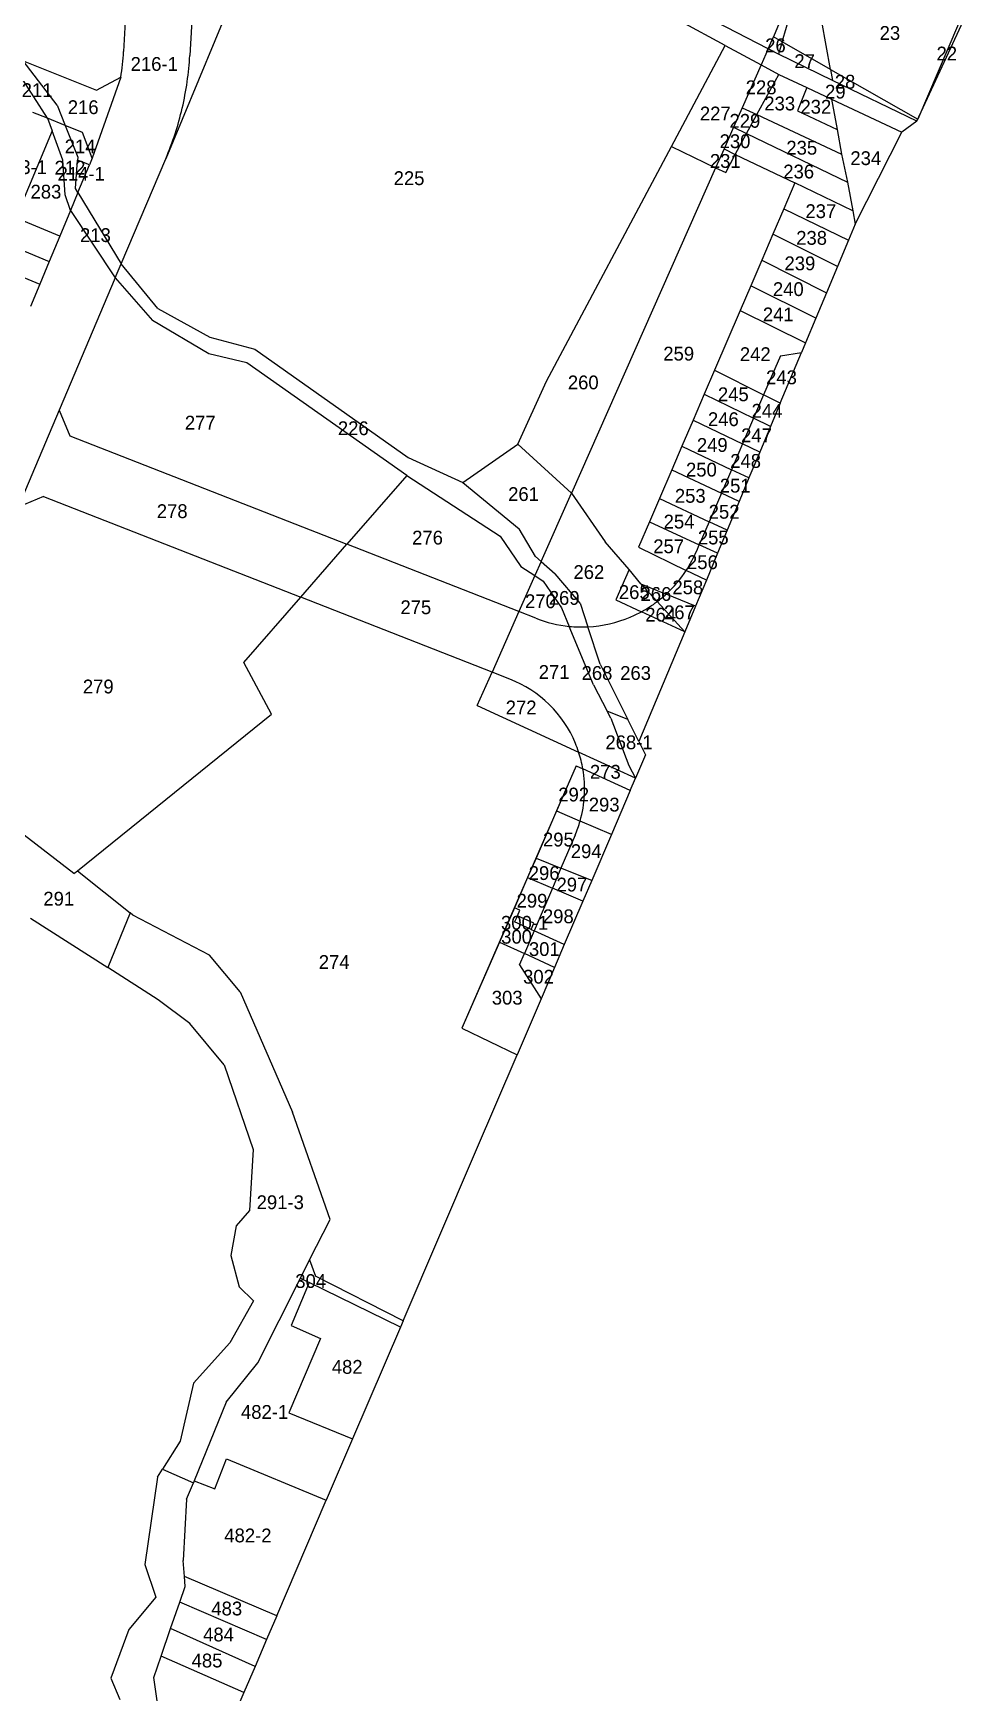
# Model space of a CAD drawing. Header units: metres. Extents: x 213182 to 213979, y 2703601 to 2704867.
# Drawn here: x 213771.7 to 213941.7, y 2704278.5 to 2704579 of the extents above; entities that cross this region are included whole.
import ezdxf
from ezdxf.enums import TextEntityAlignment as Align

# ---------------------------------------------------------------- set-up
doc = ezdxf.new("R2010")
doc.units = ezdxf.units.M

msp = doc.modelspace()

# ---------------------------------------------------------------- linework, layer by layer
at = {"layer": 'LIN'}
for p, q in [((213789.36, 2704597.88), (213788.11, 2704575.62)), ((213912.23, 2704593.89), (213905.82, 2704578.3)), ((213907.36, 2704577.42), (213912.23, 2704593.89)), ((213916.13, 2704572.41), (213912.23, 2704593.89)), ((213800.97, 2704590.61), (213800.09, 2704574.95)), ((213897.06, 2704576.73), (213869.21, 2704591.87)), ((213807.6, 2704584.7), (213795.74, 2704556.23)), ((213931.76, 2704563.06), (213941.7, 2704584.49)), ((213941.05, 2704584.77), (213931.9, 2704563.39)), ((213904.85, 2704576.1), (213895.34, 2704581.01)), ((213904.85, 2704576.1), (213905.82, 2704578.3)), ((213907.36, 2704577.42), (213905.82, 2704578.3)), ((213907.36, 2704577.42), (213906.69, 2704575.15)), ((213916.13, 2704572.41), (213907.36, 2704577.42)), ((213774.33, 2704563.56), (213766.92, 2704575.15)), ((213887.33, 2704558.47), (213897.06, 2704576.73)), ((213897.06, 2704576.73), (213903.56, 2704573.21)), ((213904.85, 2704576.1), (213903.56, 2704573.21)), ((213906.69, 2704575.15), (213904.85, 2704576.1)), ((213916.49, 2704570.4), (213906.69, 2704575.15)), ((213776.1, 2704565.95), (213769.92, 2704573.95)), ((213769.92, 2704573.95), (213783.19, 2704568.62)), ((213903.56, 2704573.21), (213900.13, 2704565.47)), ((213902.78, 2704564.25), (213906.75, 2704571.48)), ((213903.56, 2704573.21), (213906.75, 2704571.48)), ((213906.75, 2704571.48), (213911.82, 2704569.13)), ((213916.13, 2704572.41), (213916.49, 2704570.4)), ((213916.13, 2704572.41), (213931.9, 2704563.39)), ((213787.6, 2704570.98), (213782.42, 2704556.33)), ((213783.19, 2704568.62), (213787.6, 2704570.98)), ((213911.82, 2704569.13), (213910.14, 2704564.88)), ((213911.82, 2704569.13), (213916.3, 2704567.02)), ((213931.76, 2704563.06), (213916.49, 2704570.4)), ((213776.1, 2704565.95), (213777.55, 2704562.27)), ((213900.13, 2704565.47), (213898.57, 2704561.94)), ((213900.13, 2704565.47), (213902.78, 2704564.25)), ((213916.3, 2704567.02), (213917.31, 2704561.54)), ((213916.3, 2704567.02), (213929, 2704561.02)), ((213774.33, 2704563.56), (213771.66, 2704564.63)), ((213777.55, 2704562.27), (213774.33, 2704563.56)), ((213774.33, 2704563.56), (213775.15, 2704561.31)), ((213900.91, 2704560.78), (213902.78, 2704564.25)), ((213902.78, 2704564.25), (213918.11, 2704557.08)), ((213910.14, 2704564.88), (213917.31, 2704561.54)), ((213931.76, 2704563.06), (213929, 2704561.02)), ((213931.76, 2704563.06), (213931.9, 2704563.39)), ((213775.15, 2704561.31), (213768.6, 2704545.54)), ((213777.1, 2704556), (213775.15, 2704561.31)), ((213780.68, 2704561.01), (213777.55, 2704562.27)), ((213777.55, 2704562.27), (213779.81, 2704556.54)), ((213782.42, 2704556.33), (213780.68, 2704561.01)), ((213898.57, 2704561.94), (213896.83, 2704558.01)), ((213898.57, 2704561.94), (213900.91, 2704560.78)), ((213898.86, 2704556.98), (213900.91, 2704560.78)), ((213900.91, 2704560.78), (213919.17, 2704551.99)), ((213917.31, 2704561.54), (213918.11, 2704557.08)), ((213920.56, 2704544.38), (213929, 2704561.02)), ((213779.81, 2704556.54), (213779.77, 2704555.99)), ((213782.42, 2704556.33), (213781.91, 2704555.1)), ((213864.69, 2704515.95), (213887.33, 2704558.47)), ((213887.33, 2704558.47), (213895.31, 2704554.59)), ((213896.83, 2704558.01), (213895.31, 2704554.59)), ((213896.83, 2704558.01), (213898.86, 2704556.98)), ((213897.14, 2704553.72), (213898.86, 2704556.98)), ((213898.86, 2704556.98), (213909.66, 2704551.86)), ((213918.11, 2704557.08), (213919.17, 2704551.99)), ((213777.52, 2704549.7), (213777.1, 2704556)), ((213779.38, 2704550.85), (213779.77, 2704555.99)), ((213781.91, 2704555.1), (213779.77, 2704555.99)), ((213779.83, 2704550.11), (213781.91, 2704555.1)), ((213787.69, 2704537.23), (213795.74, 2704556.23)), ((213895.31, 2704554.59), (213869.2, 2704495.7)), ((213895.31, 2704554.59), (213897.14, 2704553.72)), ((213779.83, 2704550.11), (213779.38, 2704550.85)), ((213909.66, 2704551.86), (213907.64, 2704547.15)), ((213920.16, 2704546.82), (213909.66, 2704551.86)), ((213919.17, 2704551.99), (213920.16, 2704546.82)), ((213778.47, 2704546.88), (213777.52, 2704549.7)), ((213779.83, 2704550.11), (213778.47, 2704546.88)), ((213779.83, 2704550.11), (213787.69, 2704537.23)), ((213758.46, 2704544.34), (213774.62, 2704537.62)), ((213776.54, 2704542.24), (213768.6, 2704545.54)), ((213778.47, 2704546.88), (213776.54, 2704542.24)), ((213778.47, 2704546.88), (213786.61, 2704534.68)), ((213907.64, 2704547.15), (213905.69, 2704542.6)), ((213907.64, 2704547.15), (213919.36, 2704541.51)), ((213920.56, 2704544.38), (213919.36, 2704541.51)), ((213920.16, 2704546.82), (213920.56, 2704544.38)), ((213776.54, 2704542.24), (213774.62, 2704537.62)), ((213905.69, 2704542.6), (213903.66, 2704537.87)), ((213917.37, 2704536.74), (213905.69, 2704542.6)), ((213919.36, 2704541.51), (213917.37, 2704536.74)), ((213756.76, 2704540.23), (213772.92, 2704533.51)), ((213774.62, 2704537.62), (213772.92, 2704533.51)), ((213786.61, 2704534.68), (213787.69, 2704537.23)), ((213794.31, 2704529.09), (213787.69, 2704537.23)), ((213903.66, 2704537.87), (213901.67, 2704533.22)), ((213903.66, 2704537.87), (213915.37, 2704531.97)), ((213917.37, 2704536.74), (213915.37, 2704531.97)), ((213772.92, 2704533.51), (213771.25, 2704529.5)), ((213786.61, 2704534.68), (213776.45, 2704510.69)), ((213786.61, 2704534.68), (213793.32, 2704526.94)), ((213901.67, 2704533.22), (213899.74, 2704528.74)), ((213913.45, 2704527.38), (213901.67, 2704533.22)), ((213915.37, 2704531.97), (213913.45, 2704527.38)), ((213803.53, 2704520.88), (213793.32, 2704526.94)), ((213794.31, 2704529.09), (213803.72, 2704523.95)), ((213899.74, 2704528.74), (213895.1, 2704517.92)), ((213899.74, 2704528.74), (213911.58, 2704522.89)), ((213913.45, 2704527.38), (213911.58, 2704522.89)), ((213803.72, 2704523.95), (213811.88, 2704521.77)), ((213810.45, 2704519.28), (213803.53, 2704520.88)), ((213811.88, 2704521.77), (213839.66, 2704502.15)), ((213907.06, 2704520.57), (213904.01, 2704513.47)), ((213907.01, 2704511.98), (213910.86, 2704521.17)), ((213907.06, 2704520.57), (213910.86, 2704521.17)), ((213911.58, 2704522.89), (213910.86, 2704521.17)), ((213839.42, 2704498.89), (213810.45, 2704519.28)), ((213895.1, 2704517.92), (213893.26, 2704513.62)), ((213895.1, 2704517.92), (213904.01, 2704513.47)), ((213859.51, 2704504.53), (213864.69, 2704515.95)), ((213893.26, 2704513.62), (213891.23, 2704508.89)), ((213893.26, 2704513.62), (213902.2, 2704509.25)), ((213904.01, 2704513.47), (213902.2, 2704509.25)), ((213907.01, 2704511.98), (213904.01, 2704513.47)), ((213907.01, 2704511.98), (213905.25, 2704507.75)), ((213776.45, 2704510.69), (213769.01, 2704493.12)), ((213776.45, 2704510.69), (213778.39, 2704506.08)), ((213891.23, 2704508.89), (213889.21, 2704504.19)), ((213891.23, 2704508.89), (213900.19, 2704504.59)), ((213902.2, 2704509.25), (213900.19, 2704504.59)), ((213905.25, 2704507.75), (213902.2, 2704509.25)), ((213778.39, 2704506.08), (213828.56, 2704486.43)), ((213905.25, 2704507.75), (213903.3, 2704503.1)), ((213849.53, 2704497.6), (213859.51, 2704504.53)), ((213859.51, 2704504.53), (213869.2, 2704495.7)), ((213889.21, 2704504.19), (213887.37, 2704499.9)), ((213889.21, 2704504.19), (213898.19, 2704499.92)), ((213900.19, 2704504.59), (213898.19, 2704499.92)), ((213903.3, 2704503.1), (213900.19, 2704504.59)), ((213903.3, 2704503.1), (213901.35, 2704498.43)), ((213839.66, 2704502.15), (213849.53, 2704497.6)), ((213887.37, 2704499.9), (213885.15, 2704494.71)), ((213887.37, 2704499.9), (213896.37, 2704495.68)), ((213898.19, 2704499.92), (213896.37, 2704495.68)), ((213901.35, 2704498.43), (213898.19, 2704499.92)), ((213839.42, 2704498.89), (213828.56, 2704486.43)), ((213839.42, 2704498.89), (213856.29, 2704487.88)), ((213849.53, 2704497.6), (213859.74, 2704489.22)), ((213901.35, 2704498.43), (213899.57, 2704494.17)), ((213773.61, 2704495.06), (213769.01, 2704493.12)), ((213773.61, 2704495.06), (213820.18, 2704476.82)), ((213863.7, 2704483.29), (213869.2, 2704495.7)), ((213869.2, 2704495.7), (213875.31, 2704486.87)), ((213885.15, 2704494.71), (213883.34, 2704490.5)), ((213885.15, 2704494.71), (213894.13, 2704490.48)), ((213896.37, 2704495.68), (213894.13, 2704490.48)), ((213899.57, 2704494.17), (213896.37, 2704495.68)), ((213899.57, 2704494.17), (213897.39, 2704488.95)), ((213883.34, 2704490.5), (213881.35, 2704485.87)), ((213883.34, 2704490.5), (213892.36, 2704486.35)), ((213894.13, 2704490.48), (213892.36, 2704486.35)), ((213897.39, 2704488.95), (213894.13, 2704490.48)), ((213856.29, 2704487.88), (213860.06, 2704482.37)), ((213862.67, 2704484.18), (213859.74, 2704489.22)), ((213897.39, 2704488.95), (213895.66, 2704484.82)), ((213820.18, 2704476.82), (213828.56, 2704486.43)), ((213859.69, 2704474.23), (213828.56, 2704486.43)), ((213879.63, 2704481.86), (213875.31, 2704486.87)), ((213881.35, 2704485.87), (213890, 2704481.7)), ((213891.89, 2704485.26), (213892.36, 2704486.35)), ((213895.66, 2704484.82), (213892.36, 2704486.35)), ((213895.66, 2704484.82), (213893.63, 2704479.95)), ((213860.06, 2704482.37), (213862.57, 2704480.74)), ((213863.7, 2704483.29), (213862.57, 2704480.74)), ((213863.7, 2704483.29), (213862.67, 2704484.18)), ((213863.7, 2704483.29), (213866.23, 2704481.1)), ((213879.63, 2704481.86), (213877.27, 2704476.35)), ((213881.75, 2704479.28), (213879.63, 2704481.86)), ((213893.63, 2704479.95), (213890, 2704481.7)), ((213862.57, 2704480.74), (213859.69, 2704474.23)), ((213862.57, 2704480.74), (213864.1, 2704479.74)), ((213864.1, 2704479.74), (213867.42, 2704474.9)), ((213870.79, 2704475.75), (213866.23, 2704481.1)), ((213881.75, 2704479.28), (213886.35, 2704477.4)), ((213881.75, 2704479.28), (213884.72, 2704476.04)), ((213893.63, 2704479.95), (213891.66, 2704475.24)), ((213809.9, 2704465.02), (213820.18, 2704476.82)), ((213854.82, 2704463.25), (213820.18, 2704476.82)), ((213870.79, 2704475.75), (213872.2, 2704471.48)), ((213877.27, 2704476.35), (213881.89, 2704474.21)), ((213889.72, 2704470.6), (213884.72, 2704476.04)), ((213891.66, 2704475.24), (213886.35, 2704477.4)), ((213891.66, 2704475.24), (213889.72, 2704470.6)), ((213859.69, 2704474.23), (213854.82, 2704463.25)), ((213862.78, 2704473.02), (213859.69, 2704474.23)), ((213867.42, 2704474.9), (213868.81, 2704471.56)), ((213889.72, 2704470.6), (213881.89, 2704474.21)), ((213873.2, 2704460.98), (213868.81, 2704471.56)), ((213874.42, 2704464.74), (213872.2, 2704471.48)), ((213889.72, 2704470.6), (213881.41, 2704450.73)), ((213814.92, 2704455.68), (213809.9, 2704465.02)), ((213852.15, 2704457.23), (213854.82, 2704463.25)), ((213858.04, 2704461.99), (213854.82, 2704463.25)), ((213874.42, 2704464.74), (213879.44, 2704454.68)), ((213873.2, 2704460.98), (213875.7, 2704456.2)), ((213852.15, 2704457.23), (213870.51, 2704448.81)), ((213779.77, 2704427.31), (213814.92, 2704455.68)), ((213876.35, 2704454.95), (213875.7, 2704456.2)), ((213879.44, 2704454.68), (213875.7, 2704456.2)), ((213876.35, 2704454.95), (213879.61, 2704446.37)), ((213881.41, 2704450.73), (213879.44, 2704454.68)), ((213880.82, 2704444.08), (213870.51, 2704448.81)), ((213882.62, 2704448.3), (213880.82, 2704444.08)), ((213881.41, 2704450.73), (213882.62, 2704448.3)), ((213870.06, 2704446.3), (213849.37, 2704398.79)), ((213870.06, 2704446.3), (213866.51, 2704438.14)), ((213870.06, 2704446.3), (213871.28, 2704445.74)), ((213879.85, 2704441.82), (213871.28, 2704445.74)), ((213879.61, 2704446.37), (213880.82, 2704444.08)), ((213879.85, 2704441.82), (213880.82, 2704444.08)), ((213879.85, 2704441.82), (213876.45, 2704433.88)), ((213779.1, 2704426.81), (213766.69, 2704436.41)), ((213866.51, 2704438.14), (213862.79, 2704429.61)), ((213866.51, 2704438.14), (213870.77, 2704436.31)), ((213876.45, 2704433.88), (213870.77, 2704436.31)), ((213869.86, 2704433.74), (213867.31, 2704427.79)), ((213876.45, 2704433.88), (213872.88, 2704425.56)), ((213779.1, 2704426.81), (213779.77, 2704427.31)), ((213779.77, 2704427.31), (213789.29, 2704419.69)), ((213862.79, 2704429.61), (213861.26, 2704426.09)), ((213862.79, 2704429.61), (213867.31, 2704427.79)), ((213867.31, 2704427.79), (213865.76, 2704424.17)), ((213872.88, 2704425.56), (213867.31, 2704427.79)), ((213861.26, 2704426.09), (213858.87, 2704420.61)), ((213861.26, 2704426.09), (213865.76, 2704424.17)), ((213865.76, 2704424.17), (213862.44, 2704416.44)), ((213871.28, 2704421.82), (213865.76, 2704424.17)), ((213872.88, 2704425.56), (213871.28, 2704421.82)), ((213871.28, 2704421.82), (213867.91, 2704413.94)), ((213771.28, 2704418.72), (213785.26, 2704409.77)), ((213789.29, 2704419.69), (213785.26, 2704409.77)), ((213789.8, 2704419.28), (213789.29, 2704419.69)), ((213803.65, 2704412), (213789.8, 2704419.28)), ((213858.87, 2704420.61), (213856.15, 2704414.37)), ((213859.88, 2704420.17), (213858.87, 2704420.61)), ((213859.41, 2704419.12), (213858.92, 2704418.04)), ((213859.41, 2704419.12), (213859.88, 2704420.17)), ((213862.42, 2704417.84), (213859.41, 2704419.12)), ((213861.9, 2704416.69), (213858.92, 2704418.04)), ((213862.44, 2704416.44), (213860.68, 2704412.31)), ((213861.9, 2704416.69), (213862.42, 2704417.84)), ((213861.9, 2704416.69), (213862.44, 2704416.44)), ((213867.91, 2704413.94), (213862.44, 2704416.44)), ((213856.15, 2704414.37), (213849.37, 2704398.79)), ((213856.15, 2704414.37), (213860.68, 2704412.31)), ((213859.82, 2704410.3), (213860.68, 2704412.31)), ((213866.15, 2704409.82), (213860.68, 2704412.31)), ((213867.91, 2704413.94), (213866.15, 2704409.82)), ((213794.4, 2704403.93), (213785.26, 2704409.77)), ((213809.19, 2704405.39), (213803.65, 2704412)), ((213859.82, 2704410.3), (213863.71, 2704404.13)), ((213866.15, 2704409.82), (213863.71, 2704404.13)), ((213800.12, 2704399.67), (213794.4, 2704403.93)), ((213809.19, 2704405.39), (213818.72, 2704383.63)), ((213863.71, 2704404.13), (213859.35, 2704393.96)), ((213806.35, 2704392.18), (213800.12, 2704399.67)), ((213849.37, 2704398.79), (213859.35, 2704393.96)), ((213806.35, 2704392.18), (213811.57, 2704376.82)), ((213851.83, 2704376.4), (213859.35, 2704393.96)), ((213825.5, 2704364.15), (213818.72, 2704383.63)), ((213811.57, 2704376.82), (213810.92, 2704365.81)), ((213838.72, 2704345.81), (213851.83, 2704376.4)), ((213810.92, 2704365.81), (213808.52, 2704363.01)), ((213821.8, 2704356.88), (213825.5, 2704364.15)), ((213808.52, 2704363.01), (213807.52, 2704357.66)), ((213807.52, 2704357.66), (213809.02, 2704351.97)), ((213820.14, 2704353.55), (213821.8, 2704356.88)), ((213821.8, 2704356.88), (213822.85, 2704353.93)), ((213812.39, 2704338.19), (213820.14, 2704353.55)), ((213821.4, 2704352.02), (213818.45, 2704344.98)), ((213820.14, 2704353.55), (213821.72, 2704352.78)), ((213821.72, 2704352.78), (213821.4, 2704352.02)), ((213838.24, 2704344.68), (213821.72, 2704352.78)), ((213838.72, 2704345.81), (213822.85, 2704353.93)), ((213811.66, 2704349.41), (213807.37, 2704341.83)), ((213809.02, 2704351.97), (213811.66, 2704349.41)), ((213818.45, 2704344.98), (213823.79, 2704342.59)), ((213838.24, 2704344.68), (213829.56, 2704324.43)), ((213838.72, 2704345.81), (213838.24, 2704344.68)), ((213807.37, 2704341.83), (213800.78, 2704334.54)), ((213823.79, 2704342.59), (213818.01, 2704329.18)), ((213806.67, 2704331.09), (213812.39, 2704338.19)), ((213800.78, 2704334.54), (213798.34, 2704324.03)), ((213806.67, 2704331.09), (213800.89, 2704316.87)), ((213818.01, 2704329.18), (213829.56, 2704324.43)), ((213798.34, 2704324.03), (213795.15, 2704318.95)), ((213829.56, 2704324.43), (213824.8, 2704313.33)), ((213794.24, 2704317.49), (213795.15, 2704318.95)), ((213795.15, 2704318.95), (213800.74, 2704316.5)), ((213804.61, 2704315.37), (213806.75, 2704320.83)), ((213806.75, 2704320.83), (213824.8, 2704313.33)), ((213794.24, 2704317.49), (213791.97, 2704301.68)), ((213799.52, 2704313.51), (213800.74, 2704316.5)), ((213800.89, 2704316.87), (213800.74, 2704316.5)), ((213800.89, 2704316.87), (213804.61, 2704315.37)), ((213799.52, 2704313.51), (213798.9, 2704302.44)), ((213815.83, 2704292.41), (213824.8, 2704313.33)), ((213791.97, 2704301.68), (213793.93, 2704295.77)), ((213799.16, 2704299.51), (213798.9, 2704302.44)), ((213815.83, 2704292.41), (213799.16, 2704299.51)), ((213799.27, 2704297.7), (213799.16, 2704299.51)), ((213793.93, 2704295.77), (213789.08, 2704289.91)), ((213798.3, 2704294.88), (213799.27, 2704297.7)), ((213796.6, 2704290.09), (213798.3, 2704294.88)), ((213814, 2704288.14), (213798.3, 2704294.88)), ((213815.83, 2704292.41), (213814, 2704288.14)), ((213789.08, 2704289.91), (213785.8, 2704281.1)), ((213794.94, 2704285.12), (213796.6, 2704290.09)), ((213811.91, 2704283.26), (213796.6, 2704290.09)), ((213814, 2704288.14), (213811.91, 2704283.26)), ((213793.56, 2704281.26), (213794.94, 2704285.12)), ((213809.88, 2704278.52), (213794.94, 2704285.12)), ((213811.91, 2704283.26), (213809.88, 2704278.52)), ((213785.8, 2704281.1), (213787.4, 2704277.28)), ((213795.3, 2704269.52), (213793.56, 2704281.26)), ((213809.88, 2704278.52), (213803.3, 2704263.17))]:
    msp.add_line(p, q, dxfattribs=at)
for centre, radius, start, end in [((213744.18, 2704578.1), 44, 350.6869, 356.7683), ((213744.18, 2704578.04), 56, 346.9542, 356.836), ((213744.19, 2704578.11), 56, 337.0005, 346.881), ((213870.71, 2704494.22), 23, 327.0094, 337.063), ((213870.77, 2704494.32), 23, 312.6312, 326.7172), ((213870.85, 2704494.39), 23, 298.687, 307.0899), ((213870.82, 2704494.36), 23, 307.195, 312.4852), ((213871.16, 2704494.44), 23, 248.638, 264.1407), ((213870.98, 2704494.45), 23, 273.0512, 292.6417), ((213870.91, 2704494.42), 23, 292.8202, 298.5161), ((213871.05, 2704494.45), 23, 264.4207, 272.8756), ((213850.51, 2704442.39), 21, 22.3398, 68.9762), ((213850.55, 2704442.28), 21, 18.1238, 22.6659), ((213850.58, 2704442.18), 21, 9.7583, 18.402), ((213850.59, 2704442.13), 21, 343.9101, 9.8985), ((213850.56, 2704442.02), 21, 336.7798, 344.2235)]:
    msp.add_arc(centre, radius, start, end, dxfattribs=at)

# ---------------------------------------------------------------- texts
at = {"layer": 'PAR'}
for s, p in [('26', (213906.14, 2704576.75)), ('23', (213926.87, 2704579)), ('216-1', (213793.66, 2704573.39)), ('27', (213911.43, 2704573.91)), ('22', (213937.17, 2704575.29)), ('28', (213918.75, 2704570.17)), ('211', (213772.45, 2704568.66)), ('228', (213903.55, 2704569.16)), ('29', (213916.99, 2704568.38)), ('216', (213780.79, 2704565.56)), ('227', (213895.25, 2704564.43)), ('233', (213906.91, 2704566.23)), ('232', (213913.46, 2704565.64)), ('229', (213900.61, 2704563.09)), ('214', (213780.24, 2704558.48)), ('230', (213898.82, 2704559.4)), ('235', (213910.91, 2704558.22)), ('231', (213897.06, 2704555.83)), ('234', (213922.5, 2704556.33)), ('283-1', (213769.97, 2704554.71)), ('212', (213778.4, 2704554.62)), ('214-1', (213780.43, 2704553.53)), ('225', (213839.8, 2704552.71)), ('236', (213910.35, 2704553.91)), ('283', (213774.05, 2704550.27)), ('237', (213914.36, 2704546.73)), ('213', (213783.01, 2704542.4)), ('238', (213912.69, 2704541.9)), ('239', (213910.57, 2704537.29)), ('240', (213908.47, 2704532.62)), ('241', (213906.65, 2704528.06)), ('259', (213888.63, 2704520.94)), ('242', (213902.49, 2704520.86)), ('243', (213907.24, 2704516.65)), ('260', (213871.34, 2704515.73)), ('245', (213898.51, 2704513.58)), ('244', (213904.61, 2704510.61)), ('277', (213801.99, 2704508.46)), ('226', (213829.7, 2704507.43)), ('246', (213896.71, 2704509.07)), ('249', (213894.7, 2704504.4)), ('247', (213902.72, 2704506.17)), ('248', (213900.74, 2704501.51)), ('250', (213892.74, 2704499.94)), ('261', (213860.53, 2704495.51)), ('253', (213890.72, 2704495.19)), ('251', (213898.86, 2704497.04)), ('278', (213796.91, 2704492.42)), ('252', (213896.85, 2704492.31)), ('254', (213888.69, 2704490.53)), ('276', (213843.15, 2704487.63)), ('257', (213886.81, 2704486.06)), ('255', (213894.88, 2704487.65)), ('256', (213892.92, 2704483.18)), ('262', (213872.36, 2704481.39)), ('265', (213880.58, 2704477.76)), ('266', (213884.5, 2704477.43)), ('258', (213890.28, 2704478.63)), ('275', (213841.03, 2704475.02)), ('270', (213863.59, 2704476.11)), ('269', (213867.89, 2704476.71)), ('267', (213888.75, 2704474.11)), ('264', (213885.36, 2704473.67)), ('271', (213866.07, 2704463.32)), ('268', (213873.83, 2704463.12)), ('263', (213880.82, 2704463.12)), ('279', (213783.52, 2704460.67)), ('272', (213860.09, 2704456.89)), ('268-1', (213879.63, 2704450.57)), ('273', (213875.34, 2704445.23)), ('292', (213869.61, 2704441.11)), ('293', (213875.13, 2704439.29)), ('295', (213866.84, 2704432.96)), ('294', (213871.88, 2704430.85)), ('296', (213864.26, 2704426.89)), ('297', (213869.29, 2704424.81)), ('291', (213776.37, 2704422.25)), ('299', (213862.06, 2704421.88)), ('300-1', (213860.73, 2704417.89)), ('298', (213866.83, 2704419.06)), ('300', (213859.27, 2704415.36)), ('301', (213864.29, 2704413.13)), ('274', (213826.24, 2704410.8)), ('302', (213863.24, 2704408.12)), ('303', (213857.57, 2704404.33)), ('291-3', (213816.48, 2704367.29)), ('304', (213821.99, 2704353.02)), ('482', (213828.6, 2704337.48)), ('482-1', (213813.64, 2704329.32)), ('482-2', (213810.62, 2704306.96)), ('483', (213806.79, 2704293.73)), ('484', (213805.3, 2704289.02)), ('485', (213803.22, 2704284.31))]:
    msp.add_text(s, height=2.5, dxfattribs=at).set_placement(p, align=Align.MIDDLE)

doc.saveas('drawing.dxf')
